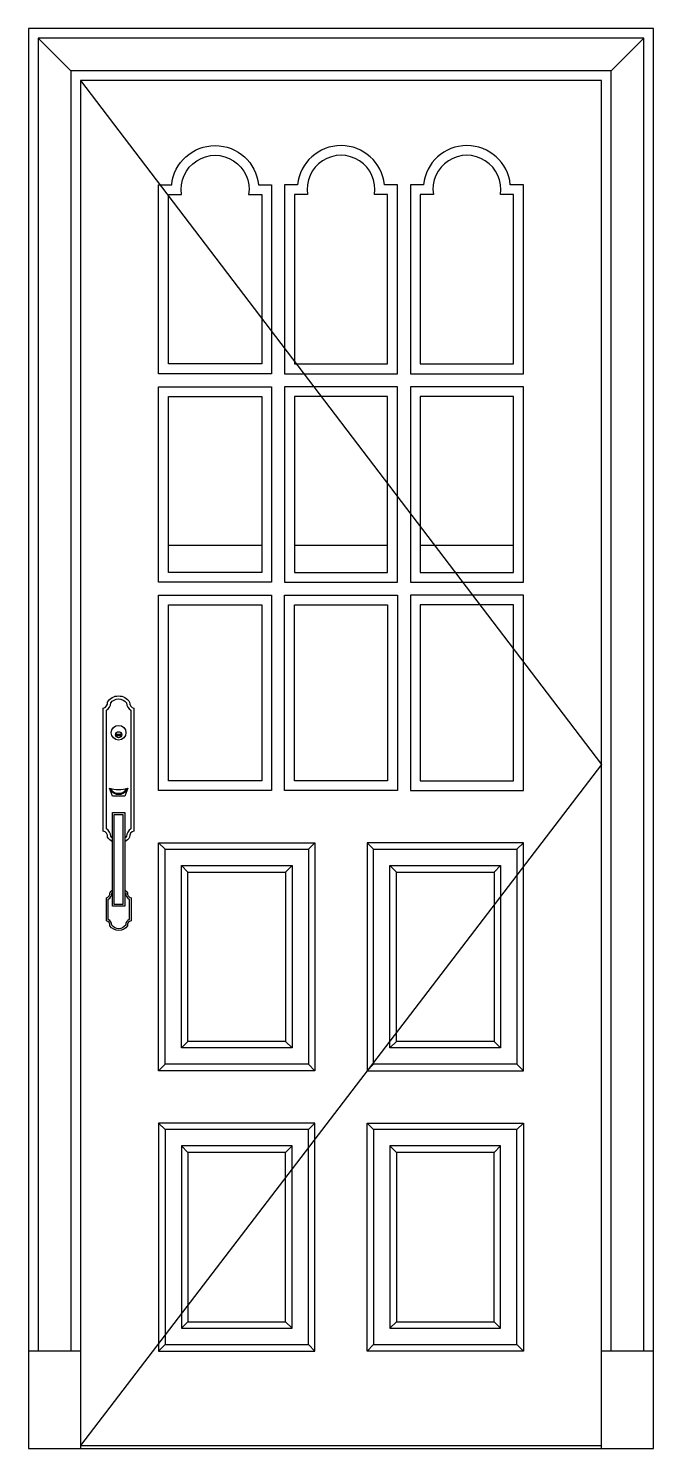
# Model space of a CAD drawing. Header units: metres. Extents: x 0 to 960, y 0 to 2180.
import ezdxf

# ---------------------------------------------------------------- set-up
doc = ezdxf.new("R2010")
doc.units = ezdxf.units.M
for name, color, linetype in [('2', 2, 'Continuous'), ('3', 3, 'Continuous'), ('4', 4, 'Continuous'), ('7', 7, 'Continuous'), ('BH', 3, 'Continuous')]:
    doc.layers.add(name, color=color, linetype=linetype)

msp = doc.modelspace()

# ---------------------------------------------------------------- hatches: boundary and pattern name
at = {"layer": 'BH'}
h = msp.add_hatch(dxfattribs=at)
h.set_pattern_fill('AR-RROOF', scale=300)
h.paths.add_polyline_path([(358.5, 1734.47), (358.5, 1925.02), (338.18, 1925.02, 1.17), (235.32, 1925.02), (215, 1925.02), (215, 1922.81)])
h.paths.add_polyline_path([(215, 1922.81), (215, 1665.02), (358.5, 1665.02), (358.5, 1734.47)])
h.paths.add_polyline_path([(408.5, 1668.84), (411.41, 1665.02), (551.5, 1665.02), (551.5, 1925.02), (531.43, 1925.02, 1.17), (428.57, 1925.02), (408.5, 1925.02)])
h.paths.add_polyline_path([(745, 1925.02), (724.68, 1925.02, 1.17), (621.82, 1925.02), (601.5, 1925.02), (601.5, 1665.02), (745, 1665.02)])
h.paths.add_polyline_path([(745, 1615.02), (601.5, 1615.02), (601.5, 1415.53), (655.22, 1345.02), (745, 1345.02)])
h.paths.add_polyline_path([(408.5, 1345.02), (551.5, 1345.02), (551.5, 1481.16), (449.51, 1615.02), (408.5, 1615.02)])
h.paths.add_polyline_path([(551.5, 1481.16), (551.5, 1615.02), (449.51, 1615.02)])
h.paths.add_polyline_path([(358.5, 1615.02), (215, 1615.02), (215, 1345.02), (358.5, 1345.02)])
h.paths.add_polyline_path([(358.5, 1295.02), (215, 1295.02), (215, 1025.02), (358.5, 1025.02)])
h.paths.add_polyline_path([(551.5, 1295.02), (408.5, 1295.02), (408.5, 1025.02), (551.5, 1025.02)])
h.paths.add_polyline_path([(745, 1227.19), (693.32, 1295.02), (601.5, 1295.02), (601.5, 1025.02), (745, 1025.02)])
h.paths.add_polyline_path([(745, 1227.19), (745, 1295.02), (693.32, 1295.02)])
h.paths.add_polyline_path([(655.22, 1345.02), (601.5, 1415.53), (601.5, 1345.02)])

# ---------------------------------------------------------------- linework, layer by layer
at = {"layer": '2'}
msp.add_line((0, 0), (960, 0), dxfattribs=at)
at = {"layer": '3'}
for p, q in [((15, 2165), (65, 2115)), ((895, 2115), (945, 2165)), ((133.92, 1096.7), (143.16, 1096.7)), ((133.92, 1094.82), (143.16, 1094.82)), ((210, 920.02), (200, 930.02)), ((430, 920.02), (440, 930.02)), ((530, 920.02), (520, 930.02)), ((750, 920.02), (760, 930.02)), ((245, 885.02), (235, 895.02)), ((395, 885.02), (405, 895.02)), ((565, 885.02), (555, 895.02)), ((715, 885.02), (725, 895.02)), ((245, 625), (235, 615)), ((395, 625), (405, 615)), ((565, 625), (555, 615)), ((715, 625), (725, 615)), ((210, 590), (200, 580)), ((430, 590), (440, 580)), ((530, 590), (520, 580)), ((750, 590), (760, 580)), ((210, 489.68), (200, 499.68)), ((430, 489.68), (440, 499.68)), ((530, 489.68), (520, 499.68)), ((750, 489.68), (760, 499.68)), ((245, 454.68), (235, 464.68)), ((395, 454.68), (405, 464.68)), ((565, 454.68), (555, 464.68)), ((715, 454.68), (725, 464.68)), ((245, 194.66), (235, 184.66)), ((395, 194.66), (405, 184.66)), ((565, 194.66), (555, 184.66)), ((715, 194.66), (725, 184.66)), ((210, 159.66), (200, 149.66)), ((430, 159.66), (440, 149.66)), ((530, 159.66), (520, 149.66)), ((750, 159.66), (760, 149.66)), ((80, 5), (880, 5))]:
    msp.add_line(p, q, dxfattribs=at)
for points in [[(945, 150), (945, 2165), (15, 2165), (15, 150)], [(895, 150), (895, 2115), (65, 2115), (65, 150)], [(80, 2100), (880, 1050), (80, 5)]]:
    msp.add_lwpolyline(points, dxfattribs=at)
for points in [[(235.32, 1925.02, -1.17), (338.18, 1925.02), (358.5, 1925.02), (358.5, 1665.02), (215, 1665.02), (215, 1925.02)], [(408.5, 1925.02), (408.5, 1665.02), (551.5, 1665.02), (551.5, 1925.02), (531.43, 1925.02, 1.17), (428.57, 1925.02)], [(724.68, 1925.02, 1.17), (621.82, 1925.02), (601.5, 1925.02), (601.5, 1665.02), (745, 1665.02), (745, 1925.02)]]:
    msp.add_lwpolyline(points, format="xyb", close=True, dxfattribs=at)
for points in [[(358.5, 1345.02), (215, 1345.02), (215, 1615.02), (358.5, 1615.02)], [(408.5, 1615.02), (408.5, 1345.02), (551.5, 1345.02), (551.5, 1615.02)], [(601.5, 1345.02), (745, 1345.02), (745, 1615.02), (601.5, 1615.02)], [(358.5, 1025.02), (215, 1025.02), (215, 1295.02), (358.5, 1295.02)], [(408.5, 1025.02), (408.5, 1295.02), (551.5, 1295.02), (551.5, 1025.02)], [(601.5, 1025.02), (745, 1025.02), (745, 1295.02), (601.5, 1295.02)], [(131.94, 835.24), (131.94, 973.44), (145.14, 973.44), (145.14, 835.24)], [(200, 930.02), (440, 930.02), (440, 580), (200, 580)], [(210, 920.02), (430, 920.02), (430, 590), (210, 590)], [(760, 930.02), (520, 930.02), (520, 580), (760, 580)], [(530, 920.02), (750, 920.02), (750, 590), (530, 590)], [(235, 895.02), (405, 895.02), (405, 615), (235, 615)], [(555, 895.02), (725, 895.02), (725, 615), (555, 615)], [(245, 885.02), (395, 885.02), (395, 625), (245, 625)], [(565, 885.02), (715, 885.02), (715, 625), (565, 625)], [(200, 149.66), (440, 149.66), (440, 499.68), (200, 499.68)], [(210, 159.66), (430, 159.66), (430, 489.68), (210, 489.68)], [(760, 149.66), (520, 149.66), (520, 499.68), (760, 499.68)], [(530, 159.66), (750, 159.66), (750, 489.68), (530, 489.68)], [(235, 184.66), (405, 184.66), (405, 464.68), (235, 464.68)], [(555, 184.66), (725, 184.66), (725, 464.68), (555, 464.68)], [(245, 194.66), (395, 194.66), (395, 454.68), (245, 454.68)], [(565, 194.66), (715, 194.66), (715, 454.68), (565, 454.68)]]:
    msp.add_lwpolyline(points, close=True, dxfattribs=at)
for points in [[(129.11, 937.11, -0.06), (126.36, 939.92, 0.26), (119.69, 951.17), (119.69, 1133.3, 0.26), (126.36, 1144.55, -0.5), (150.72, 1144.55, 0.26), (157.39, 1133.3), (157.39, 951.17, 0.26), (150.72, 939.92, -0.06), (147.96, 937.11, -0.06)], [(126.23, 1013.08, 0.2), (134.99, 1005.95), (142.09, 1005.95, 0.2), (150.85, 1013.08, 0.19)], [(147.96, 854.05, -0.04), (149.4, 852.37, 0.29), (154.73, 843.63), (154.73, 812.2, 0.29), (149.4, 803.46, -0.51), (128.03, 803.46, 0.29), (122.69, 812.2), (122.69, 843.63, 0.29), (128.03, 852.37, -0.03), (129.11, 853.69, -0.03)]]:
    msp.add_lwpolyline(points, format="xyb", dxfattribs=at)
msp.add_circle((138.54, 1095.76), 4.71, dxfattribs=at)
at = {"layer": '4'}
msp.add_lwpolyline([(960, 0), (960, 2180), (0, 2180), (0, 0)], dxfattribs=at)
at = {"layer": '7'}
for p, q in [((0, 150), (80, 150)), ((880, 150), (960, 150))]:
    msp.add_line(p, q, dxfattribs=at)
msp.add_lwpolyline([(880, 0), (880, 2100), (80, 2100), (80, 0)], dxfattribs=at)
for points in [[(220, 1940.02, -0.9), (353.5, 1940.02), (373.5, 1940.02), (373.5, 1650.02), (200, 1650.02), (200, 1940.02)], [(393.5, 1940.02), (393.5, 1650.02), (566.5, 1650.02), (566.5, 1940.02), (546.75, 1940.02, 0.9), (413.25, 1940.02)], [(740, 1940.02, 0.9), (606.5, 1940.02), (586.5, 1940.02), (586.5, 1650.02), (760, 1650.02), (760, 1940.02)], [(124.4, 1013.6, 0.15), (152.67, 1013.6), (147.96, 1001.71), (129.11, 1001.71)]]:
    msp.add_lwpolyline(points, format="xyb", close=True, dxfattribs=at)
for points in [[(373.5, 1330.02), (200, 1330.02), (200, 1630.02), (373.5, 1630.02)], [(393.5, 1630.02), (393.5, 1330.02), (566.5, 1330.02), (566.5, 1630.02)], [(586.5, 1330.02), (760, 1330.02), (760, 1630.02), (586.5, 1630.02)], [(373.5, 1010.02), (200, 1010.02), (200, 1310.02), (373.5, 1310.02)], [(393.5, 1010.02), (393.5, 1310.02), (566.5, 1310.02), (566.5, 1010.02)], [(586.5, 1010.02), (760, 1010.02), (760, 1310.02), (586.5, 1310.02)], [(129.11, 832.41), (129.11, 976.27), (147.96, 976.27), (147.96, 832.41)]]:
    msp.add_lwpolyline(points, close=True, dxfattribs=at)
for points in [[(129.11, 931.51, -0.13), (121.58, 938.57, 0.39), (114.98, 947.99), (114.98, 1136.48, 0.39), (121.58, 1145.9, -0.56), (155.5, 1145.9, 0.39), (162.1, 1136.48), (162.1, 947.99, 0.39), (155.5, 938.57, -0.13), (147.96, 931.51, -0.13)], [(124.4, 1013.6, 0.22), (134.79, 1004.54), (142.29, 1004.54, 0.22), (152.67, 1013.6, 0.22)], [(147.96, 857.73, -0.1), (152.28, 853.14, 0.39), (157.56, 845.6), (157.56, 810.23, 0.39), (152.28, 802.69, -0.56), (125.14, 802.69, 0.39), (119.87, 810.23), (119.87, 845.6, 0.39), (125.14, 853.14, -0.09), (129.11, 857.48, -0.09)]]:
    msp.add_lwpolyline(points, format="xyb", dxfattribs=at)
msp.add_circle((138.54, 1098.78), 11.31, dxfattribs=at)

doc.saveas('drawing.dxf')
